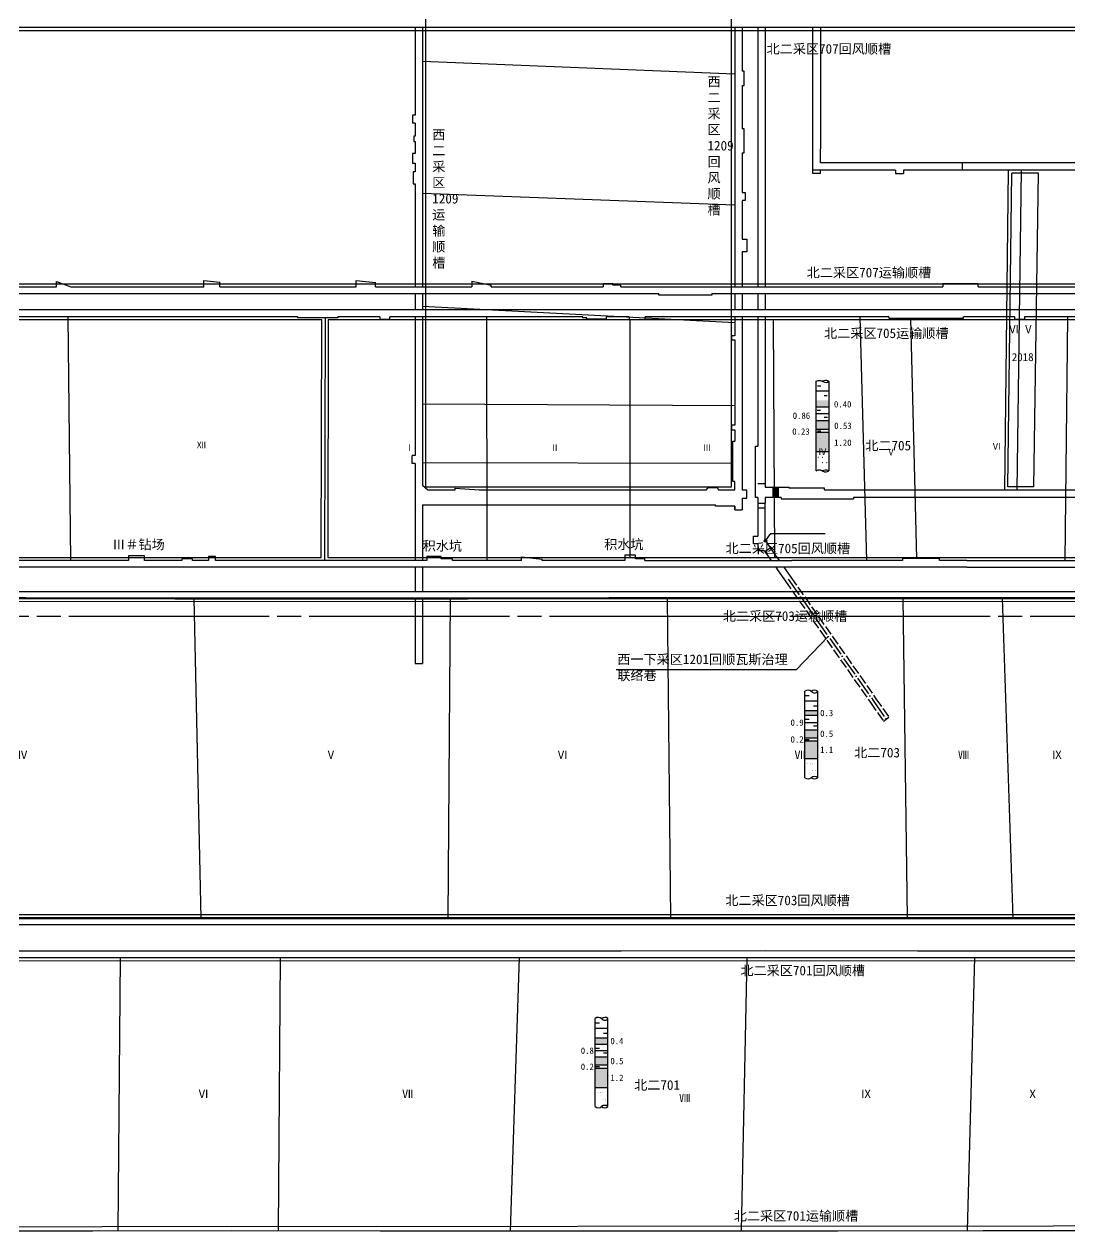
# Model space of a CAD drawing. Header units: millimetres. Extents: x 41513366 to 41522434, y 4590966 to 4600634.
# Drawn here: x 41517147 to 41517800, y 4595711 to 4596464 of the extents above; entities that cross this region are included whole.
import ezdxf

# ---------------------------------------------------------------- set-up
doc = ezdxf.new("R2010")
doc.units = ezdxf.units.MM
for name, pattern in [('ACAD_ISO02W100', [15, 12, -3]), ('ACAD_ISO04W100', [30, 24, -3, 0, -3]), ('SJHD', [10, 8, -2]), ('新采区边界(5K)', [150, 125, -5, 15, -5])]:
    doc.linetypes.add(name, pattern=pattern)
for name, color, linetype, lineweight in [('12-2采区边界线', 7, 'Continuous', 18), ('12煤巷道', 7, 'Continuous', 18), ('12煤巷道名称', 7, 'Continuous', 18), ('2016年12煤进尺', 7, 'Continuous', 18), ('2018年工作面位置', 20, 'Continuous', 18), ('2018年采煤月末位置', 20, 'Continuous', 18), ('7煤工作面小柱状', 6, 'Continuous', 18), ('7煤工作面编号', 7, 'Continuous', 18), ('7煤巷道', 6, 'Continuous', 18), ('7煤巷道名称', 6, 'Continuous', 18), ('图纸改动标记', 2, 'Continuous', 18), ('岩巷', 30, 'Continuous', 18), ('工作面月末位置', 7, 'Continuous', 18), ('设计', 4, 'Continuous', 18), ('采空区工作面颜色', 6, 'Continuous', 18)]:
    doc.layers.add(name, color=color, linetype=linetype, lineweight=lineweight)
doc.styles.get("Standard").update_dxf_attribs({"font": ''})
doc.styles.add('仿宋_GB2312', font='')
doc.styles.add('正体', font='')
doc.styles.add('正等线体', font='simhei.ttf')
doc.styles.get('Standard').set_extended_font_data('宋体')
doc.styles.get('仿宋_GB2312').set_extended_font_data('宋体')
doc.styles.get('正体').set_extended_font_data('宋体')

msp = doc.modelspace()

# ---------------------------------------------------------------- hatches: boundary and pattern name
at = {"layer": '2016年12煤进尺', "lineweight": -3, "ltscale": 2}
msp.add_hatch(color=3, dxfattribs=at).paths.add_polyline_path([(41517614.1, 4596168.802), (41517618.1, 4596168.802), (41517618.1, 4596175.202), (41517614.1, 4596175.202)], flags=0)
at = {"layer": '7煤工作面小柱状', "lineweight": -3}
h = msp.add_hatch(color=256, dxfattribs=at)
h.paths.add_polyline_path([(41517649.3089, 4596229.3813), (41517641.3089, 4596229.3813), (41517641.3089, 4596225.3813), (41517649.3089, 4596225.3813)], flags=0)
h.paths.add_polyline_path([(41517649.3089, 4596216.7813), (41517641.3089, 4596216.7813), (41517641.3089, 4596211.4813), (41517649.3089, 4596211.4813)], flags=0)
h.paths.add_polyline_path([(41517649.3089, 4596207.8813), (41517649.3089, 4596209.4813), (41517641.3089, 4596209.4813), (41517641.3089, 4596197.4813), (41517649.3089, 4596197.4813)], flags=0)
at = {"layer": '7煤工作面小柱状', "lineweight": -3, "ltscale": 2}
h = msp.add_hatch(color=6, dxfattribs=at)
h.paths.add_polyline_path([(41517642.3733, 4596035.6736), (41517634.3733, 4596035.6736), (41517634.3733, 4596032.6736), (41517642.3733, 4596032.6736)], flags=0)
h.paths.add_polyline_path([(41517642.3733, 4596023.6736), (41517634.3733, 4596023.6736), (41517634.3733, 4596018.6736), (41517642.3733, 4596018.6736)], flags=0)
h.paths.add_polyline_path([(41517642.3733, 4596016.6736), (41517634.3733, 4596016.6736), (41517634.3733, 4596005.6736), (41517642.3733, 4596005.6736)], flags=0)
h = msp.add_hatch(color=256, dxfattribs=at)
h.paths.add_polyline_path([(41517511.4498, 4595827.2867), (41517511.4498, 4595831.2867), (41517503.4498, 4595831.2867), (41517503.4498, 4595827.2867)], flags=0)
h.paths.add_polyline_path([(41517511.4498, 4595814.2867), (41517511.4498, 4595819.2867), (41517503.4498, 4595819.2867), (41517503.4498, 4595814.2867)], flags=0)
h.paths.add_polyline_path([(41517511.4498, 4595812.2867), (41517503.4498, 4595812.2867), (41517503.4498, 4595800.2867), (41517511.4498, 4595800.2867)], flags=0)

# ---------------------------------------------------------------- linework, layer by layer
at = {"layer": '12-2采区边界线', "linetype": '新采区边界(5K)', "lineweight": -3}
msp.add_line((41518499.9987, 4596094.4575), (41516900, 4596094.4575), dxfattribs=at)
at = {"layer": '12煤巷道', "lineweight": -3}
for p, q in [((41517639.4, 4596386.452), (41517639.4, 4596462.262)), ((41517644, 4596462.262), (41517644, 4596386.452)), ((41517603.4996, 4596168.802), (41517603.4996, 4596200.802)), ((41517603.4996, 4596200.802), (41517604.9996, 4596200.802)), ((41517609.5995, 4596175.202), (41517624.5995, 4596175.202)), ((41517609.5995, 4596175.202), (41517624.5995, 4596175.202)), ((41517624.5995, 4596174.602), (41517624.5995, 4596175.202)), ((41517646.601, 4596174.602), (41517624.5995, 4596174.602)), ((41517646.601, 4596173.402), (41517646.601, 4596174.602)), ((41517646.601, 4596173.402), (41518156.657, 4596173.401)), ((41517604.9996, 4596168.802), (41517603.4996, 4596168.802)), ((41517604.9996, 4596168.802), (41517604.9996, 4596165.263)), ((41517604.9996, 4596165.263), (41517609.5994, 4596165.263)), ((41517605.075, 4596165.263), (41517605.075, 4596162.328)), ((41517605.075, 4596162.328), (41517605.075, 4596155.042)), ((41517609.275, 4596165.263), (41517609.275, 4596162.328)), ((41517609.275, 4596162.328), (41517609.275, 4596155.042)), ((41517619.601, 4596168.802), (41517619.601, 4596167.802)), ((41517619.601, 4596167.802), (41517664.601, 4596167.802)), ((41517664.601, 4596168.802), (41517664.601, 4596167.802)), ((41517605.075, 4596155.042), (41517605.075, 4596144.519)), ((41517609.275, 4596155.042), (41517609.275, 4596142.2741)), ((41517609.275, 4596142.2741), (41517612.7276, 4596137.3432)), ((41517608.9512, 4596135.414), (41517609.2872, 4596134.9342)), ((41517609.2872, 4596134.9342), (41517612.6535, 4596130.1266)), ((41517612.7276, 4596137.3432), (41517616.0939, 4596132.5356)), ((41517616.0939, 4596132.5356), (41517618.3504, 4596129.313)), ((41517612.6535, 4596130.1266), (41517613.2231, 4596129.313)), ((41517616.164, 4596125.113), (41517617.7009, 4596122.918)), ((41517621.2912, 4596125.113), (41517625.6295, 4596118.9171)), ((41517617.7009, 4596122.918), (41517622.1891, 4596116.5081))]:
    msp.add_line(p, q, dxfattribs=at)
at = {"layer": '12煤巷道', "color": 0, "lineweight": -3}
for p, q in [((41517602.375, 4596144.519), (41517605.075, 4596144.519)), ((41517602.375, 4596139.719), (41517602.375, 4596144.519)), ((41517605.075, 4596139.719), (41517602.375, 4596139.719)), ((41517605.075, 4596139.719), (41517605.075, 4596138.414)), ((41517605.075, 4596138.414), (41517605.075, 4596135.414))]:
    msp.add_line(p, q, dxfattribs=at)
at = {"layer": '12煤巷道', "lineweight": -3}
for points in [[(41517391, 4596462.262), (41517391, 4596447.134)], [(41517395.6, 4596462.262), (41517395.6, 4596447.134)], [(41517590.6, 4596462.262), (41517590.6, 4596453.377)], [(41517595.2, 4596462.262), (41517595.2, 4596453.377)], [(41517605, 4596462.262), (41517605, 4596318.149)], [(41517609.6, 4596462.262), (41517609.6, 4596318.149)], [(41517590.6, 4596453.377), (41517590.6, 4596374.3801)], [(41517595.2, 4596453.377), (41517595.2, 4596435.009)], [(41517391, 4596447.134), (41517391, 4596407.581)], [(41517395.6, 4596447.134), (41517395.6, 4596347.131)], [(41517595.2, 4596426.009), (41517596.4, 4596426.009), (41517596.4, 4596435.009), (41517595.2, 4596435.009)], [(41517595.2, 4596426.009), (41517595.2, 4596399.009)], [(41517391, 4596407.581), (41517389.5, 4596407.581)], [(41517389.5, 4596407.581), (41517389.5, 4596402.581)], [(41517391, 4596402.581), (41517389.5, 4596402.581)], [(41517391, 4596402.581), (41517391, 4596394.29)], [(41517595.2, 4596384.009), (41517596.4, 4596384.009), (41517596.4, 4596399.009), (41517595.2, 4596399.009)], [(41517391, 4596394.29), (41517390.36, 4596394.29), (41517390.36, 4596391.09), (41517391, 4596391.09)], [(41517391, 4596391.09), (41517391, 4596383.581)], [(41517391, 4596383.581), (41517389.5, 4596383.581), (41517389.5, 4596377.581), (41517391, 4596377.581)], [(41517595.2, 4596384.009), (41517595.2, 4596374.3801)], [(41517639.4, 4596371.063), (41517639.4, 4596386.452)], [(41517644, 4596377.802), (41517644, 4596386.452)], [(41517391, 4596377.581), (41517391, 4596372.081)], [(41517590.6, 4596374.3801), (41517590.6, 4596309.38)], [(41517595.2, 4596374.3801), (41517595.2, 4596359.1102)], [(41518104.861, 4596377.802), (41517644, 4596377.802)], [(41517644, 4596371.063), (41517644, 4596373.202)], [(41517690.906, 4596373.202), (41517644, 4596373.202)], [(41518104.861, 4596373.202), (41517695.906, 4596373.202)], [(41517391, 4596372.081), (41517389.8, 4596372.081), (41517389.8, 4596364.681), (41517391, 4596364.681)], [(41517391, 4596364.681), (41517391, 4596347.131)], [(41517595.2, 4596359.1102), (41517597.1736, 4596359.1102), (41517597.1736, 4596354.1102), (41517595.2, 4596354.1102)], [(41517595.2, 4596354.1102), (41517595.2, 4596330.11)], [(41517391, 4596347.131), (41517391, 4596306.131)], [(41517395.6, 4596347.131), (41517395.6, 4596306.131)], [(41517595.2, 4596330.11), (41517598.1045, 4596330.11), (41517598.1045, 4596322.11), (41517595.2, 4596322.11)], [(41517595.2, 4596322.11), (41517595.2, 4596309.38)], [(41517605, 4596318.149), (41517605, 4596300.262)], [(41517609.6, 4596318.149), (41517609.6, 4596300.262)], [(41517391, 4596306.131), (41517391, 4596300.262)], [(41517395.6, 4596306.131), (41517395.6, 4596300.262)], [(41517590.6, 4596309.38), (41517590.6, 4596300.262)], [(41517595.2, 4596309.38), (41517595.2, 4596300.262)], [(41517391, 4596296.062), (41517391, 4596285.824)], [(41517395.6, 4596296.062), (41517395.6, 4596285.6675)], [(41517590.6, 4596296.062), (41517590.6, 4596285.824)], [(41517595.2, 4596296.062), (41517595.2, 4596285.824)], [(41517605, 4596296.062), (41517605, 4596285.824)], [(41517609.6, 4596296.062), (41517609.6, 4596285.824)], [(41517391, 4596281.624), (41517391, 4596219.132)], [(41517395.6, 4596281.624), (41517395.6, 4596219.132)], [(41517590.6, 4596281.624), (41517590.6, 4596269.777)], [(41517595.2, 4596281.624), (41517595.2, 4596244.3771)], [(41517605, 4596281.624), (41517605, 4596200.802)], [(41517609.6, 4596281.624), (41517609.6, 4596190.0898)], [(41517590.6, 4596269.777), (41517588.518, 4596269.777), (41517588.518, 4596267.277)], [(41517588.518, 4596267.277), (41517590.6, 4596267.277)], [(41517590.6, 4596267.277), (41517590.6, 4596244.3771)], [(41517590.6, 4596244.3771), (41517590.6, 4596213.954)], [(41517595.2, 4596244.3771), (41517595.2, 4596173.293)], [(41517391, 4596219.132), (41517391, 4596194.9349)], [(41517395.6, 4596219.132), (41517395.6, 4596176.502), (41517399.1, 4596173.402), (41517413.597, 4596173.402), (41517416.147, 4596173.402), (41517416.147, 4596174.502), (41517431.1463, 4596173.402), (41517446.6, 4596173.402), (41517476.597, 4596173.402)], [(41517590.6, 4596213.954), (41517588.53, 4596213.954), (41517588.53, 4596210.954), (41517590.6, 4596210.954)], [(41517590.6, 4596210.954), (41517590.6, 4596203.854)], [(41517549.6, 4596173.402), (41517572.934, 4596173.4017), (41517573.934, 4596175.0017), (41517579.534, 4596175.0017), (41517580.5338, 4596173.402), (41517590.6, 4596173.402), (41517590.6, 4596178.654), (41517589.4, 4596178.654), (41517589.4, 4596203.854), (41517590.6, 4596203.854)], [(41517391, 4596194.9349), (41517389.2, 4596194.9349)], [(41517391, 4596189.9349), (41517389.2, 4596189.9349), (41517389.2, 4596194.9349)], [(41517391, 4596189.9349), (41517391, 4596147.132)], [(41517609.6, 4596190.0898), (41517609.6, 4596175.202)], [(41517476.597, 4596173.402), (41517503.597, 4596173.402)], [(41517503.597, 4596173.402), (41517549.6, 4596173.402)], [(41517595.2, 4596168.293), (41517598.134, 4596168.293), (41517598.134, 4596173.293), (41517595.2, 4596173.293)], [(41517395.6, 4596164.202), (41517395.6, 4596147.132)], [(41517395.6, 4596164.202), (41517413.597, 4596164.202)], [(41517413.597, 4596164.202), (41517446.6, 4596164.202)], [(41517446.6, 4596164.202), (41517476.597, 4596164.202)], [(41517476.597, 4596164.202), (41517503.597, 4596164.202)], [(41517503.597, 4596164.202), (41517549.6, 4596164.202)], [(41517549.6, 4596164.202), (41517578.6, 4596164.202)], [(41517590.6, 4596160.993), (41517590.6, 4596163.2017), (41517578.6, 4596163.2017), (41517578.6, 4596164.2017)], [(41517590.6, 4596163.2017), (41517590.6, 4596161.602)], [(41517595.2, 4596168.293), (41517595.2, 4596163.9939), (41517595.2, 4596160.993)], [(41517614.5998, 4596168.802), (41517609.5994, 4596168.802), (41517609.5994, 4596165.263)], [(41517619.601, 4596168.802), (41517614.5992, 4596168.802)], [(41518156.657, 4596168.7994), (41517664.601, 4596168.8018)], [(41517590.6, 4596160.993), (41517595.2, 4596160.993)], [(41517391, 4596147.132), (41517391, 4596129.2596)], [(41517395.6, 4596147.132), (41517395.6, 4596129.313)], [(41517391, 4596125.113), (41517391, 4596109.9283)], [(41517395.6, 4596125.113), (41517395.6, 4596109.9293)], [(41517391, 4596105.7283), (41517391, 4596105.127)], [(41517391, 4596105.127), (41517391, 4596082.127)], [(41517395.6, 4596105.7293), (41517395.6, 4596105.127)], [(41517395.6, 4596105.127), (41517395.6, 4596082.127)], [(41517391, 4596082.127), (41517391, 4596064.999)], [(41517395.6, 4596082.127), (41517395.6, 4596064.999)], [(41517391, 4596064.999), (41517395.6, 4596064.999)]]:
    msp.add_lwpolyline(points, dxfattribs=at)
at = {"layer": '12煤巷道', "color": 0, "lineweight": -3}
msp.add_lwpolyline([(41517608.9512, 4596135.414), (41517605.075, 4596135.414)], dxfattribs=at)
at = {"layer": '2016年12煤进尺', "color": 0, "lineweight": -3, "ltscale": 2}
for p, q in [((41517644, 4596373.202), (41517639.4, 4596373.202)), ((41517605.075, 4596162.328), (41517609.275, 4596162.328))]:
    msp.add_line(p, q, dxfattribs=at)
at = {"layer": '2016年12煤进尺', "color": 4, "lineweight": -3, "ltscale": 2}
msp.add_line((41517605.075, 4596177.507), (41517609.275, 4596177.507), dxfattribs=at)
at = {"layer": '2016年12煤进尺', "lineweight": -3, "ltscale": 2}
msp.add_line((41517609.2872, 4596134.9342), (41517612.7276, 4596137.3432), dxfattribs=at)
at = {"layer": '2016年12煤进尺', "color": 2, "lineweight": -3, "ltscale": 2}
msp.add_lwpolyline([(41517609.7835, 4596141.5479), (41517613.1257, 4596146.2312), (41517647.1175, 4596146.2312)], dxfattribs=at)
at = {"layer": '2016年12煤进尺', "color": 3, "lineweight": -3, "ltscale": 2}
msp.add_lwpolyline([(41517648.9798, 4596081.9078), (41517628.8637, 4596061.0434), (41517516.6318, 4596061.0434)], dxfattribs=at)
at = {"layer": '2016年12煤进尺', "color": 2, "lineweight": -3, "ltscale": 2}
msp.add_circle((41517609.7835, 4596141.5479), 0.8, dxfattribs=at)
at = {"layer": '2018年工作面位置', "color": 20, "lineweight": -3}
for p, q in [((41517759.077, 4596173.4018), (41517761.543, 4596373.202)), ((41517761.1018, 4596175.402), (41517763.5185, 4596371.202)), ((41517780.1891, 4596371.202), (41517763.5185, 4596371.202)), ((41517777.2135, 4596175.402), (41517780.1891, 4596371.202)), ((41517777.2135, 4596175.402), (41517761.1018, 4596175.402))]:
    msp.add_line(p, q, dxfattribs=at)
at = {"layer": '7煤工作面小柱状', "lineweight": -3}
for p, q in [((41517642.3086, 4596238.3584), (41517644.3269, 4596238.3584)), ((41517646.2907, 4596232.3888), (41517648.3089, 4596232.3888)), ((41517642.028, 4596223.2084), (41517644.0462, 4596223.2084)), ((41517646.4797, 4596218.9645), (41517648.498, 4596218.9645)), ((41517642.3086, 4596210.345), (41517644.3269, 4596210.345))]:
    msp.add_line(p, q, dxfattribs=at)
at = {"layer": '7煤工作面小柱状', "color": 6, "lineweight": -3, "ltscale": 2}
for p, q in [((41517634.3733, 4596041.6736), (41517642.3733, 4596041.6736)), ((41517634.7518, 4596045.0167), (41517637.1037, 4596045.0167)), ((41517634.3733, 4596035.6736), (41517642.3733, 4596035.6736)), ((41517639.6438, 4596038.532), (41517641.9957, 4596038.532)), ((41517634.3733, 4596032.6736), (41517642.3733, 4596032.6736)), ((41517634.7518, 4596030.2528), (41517637.1037, 4596030.2528)), ((41517639.6438, 4596026.1665), (41517641.9957, 4596026.1665)), ((41517634.3733, 4596023.6736), (41517642.3733, 4596023.6736)), ((41517634.3733, 4596018.6736), (41517642.3733, 4596018.6736)), ((41517634.3733, 4596016.6736), (41517642.3733, 4596016.6736)), ((41517634.7518, 4596017.6568), (41517637.1037, 4596017.6568)), ((41517634.3733, 4596005.6736), (41517642.3733, 4596005.6736)), ((41517503.8284, 4595840.6297), (41517506.1803, 4595840.6297)), ((41517503.4498, 4595837.2867), (41517511.4498, 4595837.2867)), ((41517503.4498, 4595831.2867), (41517511.4498, 4595831.2867)), ((41517508.7203, 4595834.145), (41517511.0722, 4595834.145)), ((41517503.4498, 4595827.2867), (41517511.4498, 4595827.2867)), ((41517503.8284, 4595824.7021), (41517506.1803, 4595824.7021)), ((41517503.4498, 4595819.2867), (41517511.4498, 4595819.2867)), ((41517508.7203, 4595821.8502), (41517511.0722, 4595821.8502)), ((41517503.4498, 4595814.2867), (41517511.4498, 4595814.2867)), ((41517503.4498, 4595812.2867), (41517511.4498, 4595812.2867)), ((41517503.8284, 4595813.2479), (41517506.1803, 4595813.2479)), ((41517503.4498, 4595800.2867), (41517511.4498, 4595800.2867))]:
    msp.add_line(p, q, dxfattribs=at)
at = {"layer": '7煤工作面小柱状', "lineweight": -3, "ltscale": 0.4}
for points in [[(41517641.3089, 4596241.3813), (41517642.5654, 4596241.8386), (41517643.8004, 4596241.8843), (41517645.167, 4596241.3073), (41517646.6516, 4596240.7415), (41517647.5817, 4596240.5739), (41517648.3745, 4596240.8025), (41517649.3089, 4596241.3813), (41517647.9713, 4596241.7246), (41517647.15, 4596241.7806), (41517645.167, 4596241.3073)], [(41517649.3089, 4596241.3813), (41517649.3089, 4596185.4581)]]:
    msp.add_lwpolyline(points, dxfattribs=at)
at = {"layer": '7煤工作面小柱状', "lineweight": -3}
for points in [[(41517641.3089, 4596185.4581), (41517641.3089, 4596241.3813)], [(41517641.3089, 4596235.3813), (41517649.3089, 4596235.3813)], [(41517641.3089, 4596225.3813), (41517649.3089, 4596225.3813)], [(41517641.3089, 4596221.116), (41517649.3089, 4596221.1909)], [(41517641.3089, 4596216.7813), (41517649.3089, 4596216.7813)], [(41517641.3089, 4596211.4813), (41517649.3089, 4596211.4813)], [(41517641.3089, 4596209.4813), (41517649.3089, 4596209.4813)], [(41517641.3089, 4596197.4813), (41517649.3089, 4596197.4813)], [(41517641.3089, 4596185.4581), (41517642.5654, 4596185.9153), (41517643.8004, 4596185.961), (41517645.167, 4596185.3841), (41517646.6516, 4596184.8183), (41517647.5817, 4596184.6507), (41517648.3745, 4596184.8792), (41517649.3089, 4596185.4581), (41517647.9713, 4596185.8013), (41517647.15, 4596185.8573), (41517645.167, 4596185.3841)]]:
    msp.add_lwpolyline(points, dxfattribs=at)
at = {"layer": '7煤工作面小柱状', "color": 6, "lineweight": -3, "ltscale": 2}
for points in [[(41517634.3733, 4595993.6736), (41517634.3733, 4596047.6736)], [(41517642.3733, 4595993.6736), (41517642.3733, 4596047.6736)]]:
    msp.add_lwpolyline(points, dxfattribs=at)
at = {"layer": '7煤工作面小柱状', "color": 6, "lineweight": -3}
for points in [[(41517634.3733, 4596028.1736), (41517642.3733, 4596028.1736)], [(41517503.4498, 4595823.2867), (41517511.4498, 4595823.2867)]]:
    msp.add_lwpolyline(points, dxfattribs=at)
at = {"layer": '7煤工作面小柱状', "lineweight": -3, "ltscale": 2}
for points in [[(41517503.4498, 4595788.2867), (41517503.4498, 4595843.2867)], [(41517511.4498, 4595788.2867), (41517511.4498, 4595843.2867)]]:
    msp.add_lwpolyline(points, dxfattribs=at)
at = {"layer": '7煤工作面小柱状', "color": 6, "lineweight": -3, "ltscale": 2}
for centre, radius, start, end in [((41517636.3635, 4596045.3387), 3.0681, 47.5060131, 130.4425937), ((41517640.435, 4596045.5597), 2.8569, 48.7036146, 134.4013934), ((41517640.3761, 4596049.1833), 2.5036, 219.2019678, 322.9147651), ((41517636.3733, 4595996.1495), 3.1828, 231.0689592, 308.9310403), ((41517640.3733, 4595991.5735), 2.9001, 46.3985289, 133.6014712), ((41517640.3733, 4595996.0469), 3.1036, 229.8784799, 310.1215195), ((41517505.4401, 4595840.9517), 3.0681, 47.5060131, 130.4425932), ((41517509.5115, 4595841.1728), 2.8569, 48.7036151, 134.4013934), ((41517509.4526, 4595844.7963), 2.5036, 219.2019678, 322.9147652), ((41517505.4498, 4595790.7625), 3.1828, 231.0689592, 308.9310408), ((41517509.4498, 4595786.1866), 2.9001, 46.3985289, 133.6014712), ((41517509.4498, 4595790.6599), 3.1036, 229.8784799, 310.1215201)]:
    msp.add_arc(centre, radius, start, end, dxfattribs=at)
at = {"layer": '7煤巷道', "lineweight": -3}
for p, q in [((41517259.233, 4596300.262), (41517259.233, 4596304.262)), ((41517259.233, 4596304.262), (41517269.233, 4596303.1937)), ((41517269.233, 4596300.262), (41517269.233, 4596303.1937)), ((41517354.255, 4596300.262), (41517354.255, 4596304.262)), ((41517354.255, 4596300.262), (41517354.255, 4596304.262)), ((41517354.255, 4596304.262), (41517366.255, 4596303.0356)), ((41517366.255, 4596300.262), (41517366.255, 4596303.0356)), ((41517366.255, 4596300.262), (41517368.255, 4596300.262)), ((41517426.5055, 4596303.862), (41517426.5055, 4596300.262)), ((41517426.5055, 4596303.862), (41517438.5055, 4596301.262)), ((41517438.5055, 4596300.262), (41517438.5055, 4596301.262)), ((41517543.237, 4596295.062), (41517543.237, 4596296.062)), ((41517576.237, 4596295.062), (41517543.237, 4596295.062)), ((41517576.237, 4596296.062), (41517576.237, 4596295.062)), ((41517167.792, 4596285.824), (41517120.772, 4596285.824)), ((41517285.633, 4596285.824), (41517167.792, 4596285.824)), ((41517407.87, 4596285.824), (41517285.633, 4596285.824)), ((41517596.032, 4596285.824), (41517407.87, 4596285.824)), ((41517943.734, 4596285.824), (41517596.032, 4596285.824)), ((41517738.27, 4596285.824), (41517596.032, 4596285.824)), ((41517167.792, 4596281.624), (41517120.772, 4596281.624)), ((41517285.633, 4596281.624), (41517167.792, 4596281.624)), ((41517317.747, 4596281.624), (41517285.633, 4596281.624)), ((41517342.747, 4596280.824), (41517317.747, 4596280.824)), ((41517369.147, 4596281.624), (41517342.747, 4596281.624)), ((41517342.747, 4596281.624), (41517342.747, 4596280.824)), ((41517369.147, 4596281.624), (41517369.147, 4596280.024)), ((41517369.147, 4596280.024), (41517375.247, 4596280.024)), ((41517407.87, 4596281.624), (41517375.247, 4596281.624)), ((41517375.247, 4596280.024), (41517375.247, 4596281.624)), ((41517495.69, 4596281.624), (41517407.87, 4596281.624)), ((41517495.69, 4596280.824), (41517495.69, 4596281.624)), ((41517498.29, 4596280.824), (41517495.69, 4596280.824)), ((41517498.29, 4596280.024), (41517498.29, 4596280.824)), ((41517510.29, 4596280.024), (41517498.29, 4596280.024)), ((41517524.636, 4596281.624), (41517510.29, 4596281.624)), ((41517510.29, 4596281.624), (41517510.29, 4596280.024)), ((41517524.636, 4596281.624), (41517524.636, 4596279.824)), ((41517524.636, 4596279.824), (41517534.636, 4596279.824)), ((41517596.032, 4596281.624), (41517534.636, 4596281.624)), ((41517534.636, 4596279.824), (41517534.636, 4596281.624)), ((41517686.825, 4596281.624), (41517596.032, 4596281.624)), ((41517686.825, 4596281.624), (41517686.825, 4596280.724)), ((41517765.47, 4596281.624), (41517733.325, 4596281.624)), ((41517765.47, 4596279.924), (41517765.47, 4596281.624)), ((41517771.47, 4596279.924), (41517765.47, 4596279.924)), ((41517943.734, 4596281.624), (41517771.47, 4596281.624)), ((41517771.47, 4596281.624), (41517771.47, 4596279.924)), ((41517222.229, 4596132.313), (41517212.229, 4596132.313)), ((41517212.229, 4596132.313), (41517212.229, 4596129.313)), ((41517222.229, 4596129.313), (41517222.229, 4596132.313)), ((41517266.515, 4596131.913), (41517262.015, 4596131.913)), ((41517262.015, 4596131.913), (41517262.015, 4596129.313)), ((41517266.515, 4596129.313), (41517266.515, 4596131.913)), ((41517407.37, 4596131.913), (41517398.37, 4596131.913)), ((41517398.37, 4596131.913), (41517398.37, 4596129.313)), ((41517407.37, 4596130.513), (41517407.37, 4596131.913)), ((41517457.37, 4596129.313), (41517457.37, 4596131.613)), ((41517457.37, 4596131.613), (41517470.37, 4596130.113)), ((41517528.545, 4596132.613), (41517522.045, 4596132.613)), ((41517522.045, 4596132.613), (41517522.045, 4596129.313)), ((41517528.545, 4596130.313), (41517528.545, 4596132.613)), ((41517171.459, 4596125.113), (41516927.49, 4596125.113)), ((41517171.459, 4596129.313), (41516967.08, 4596129.313)), ((41517171.459, 4596129.313), (41516991.023, 4596129.313)), ((41517171.459, 4596125.113), (41516991.023, 4596125.113)), ((41517212.229, 4596129.313), (41517171.459, 4596129.313)), ((41517430.0625, 4596125.113), (41517171.459, 4596125.113)), ((41517245.515, 4596129.313), (41517222.229, 4596129.313)), ((41517245.515, 4596130.513), (41517245.515, 4596129.313)), ((41517252.015, 4596130.513), (41517245.515, 4596130.513)), ((41517252.015, 4596129.313), (41517252.015, 4596130.513)), ((41517262.015, 4596129.313), (41517252.015, 4596129.313)), ((41517398.37, 4596129.313), (41517266.515, 4596129.313)), ((41517398.37, 4596129.313), (41517287.201, 4596129.313)), ((41517497.745, 4596125.113), (41517287.201, 4596125.113)), ((41517414.37, 4596130.513), (41517407.37, 4596130.513)), ((41517414.37, 4596129.313), (41517414.37, 4596130.513)), ((41517457.37, 4596129.313), (41517414.37, 4596129.313)), ((41517470.37, 4596129.313), (41517470.37, 4596130.113)), ((41517497.745, 4596129.313), (41517470.37, 4596129.313)), ((41517522.045, 4596129.313), (41517497.745, 4596129.313)), ((41517560.485, 4596125.113), (41517497.745, 4596125.113)), ((41517534.545, 4596130.313), (41517528.545, 4596130.313)), ((41517534.545, 4596129.313), (41517534.545, 4596130.313)), ((41517534.545, 4596129.313), (41517626.15, 4596129.313)), ((41517626.15, 4596125.113), (41517560.485, 4596125.113)), ((41517695.32, 4596129.313), (41517626.15, 4596129.313)), ((41517735.415, 4596125.113), (41517626.15, 4596125.113)), ((41517718.32, 4596130.713), (41517695.32, 4596130.713)), ((41517695.32, 4596130.713), (41517695.32, 4596129.313)), ((41517718.32, 4596129.313), (41517718.32, 4596130.713)), ((41517735.415, 4596129.313), (41517718.32, 4596129.313))]:
    msp.add_line(p, q, dxfattribs=at)
for points in [[(41517230.174, 4596462.262), (41517109.195, 4596462.262)], [(41517368.066, 4596462.262), (41517230.174, 4596462.262)], [(41517426.534, 4596462.262), (41517368.066, 4596462.262)], [(41517508.832, 4596462.262), (41517426.534, 4596462.262)], [(41517586.629, 4596462.262), (41517508.832, 4596462.262)], [(41517630.487, 4596462.262), (41517586.629, 4596462.262)], [(41517807.041, 4596462.262), (41517630.487, 4596462.262)], [(41517114.359, 4596300.262), (41517167.252, 4596300.262)], [(41517167.252, 4596300.262), (41517167.252, 4596303.562), (41517176.252, 4596300.262)], [(41517176.252, 4596300.262), (41517228.3313, 4596300.262)], [(41517176.252, 4596300.262), (41517257.229, 4596300.262)], [(41517257.229, 4596300.262), (41517259.233, 4596300.262)], [(41517269.233, 4596300.262), (41517318.084, 4596300.262)], [(41517318.084, 4596300.262), (41517354.255, 4596300.262)], [(41517368.255, 4596300.262), (41517426.5055, 4596300.262)], [(41517438.5055, 4596300.262), (41517507.005, 4596300.262)], [(41517507.005, 4596300.262), (41517508.5055, 4596300.262)], [(41517519.5055, 4596300.262), (41517519.5055, 4596301.262), (41517514.5055, 4596301.262), (41517514.5055, 4596302.262), (41517508.5055, 4596302.262), (41517508.5055, 4596300.262)], [(41517519.5055, 4596300.262), (41517578.4, 4596300.262)], [(41517578.4, 4596300.262), (41517681.872, 4596300.262)], [(41517681.872, 4596300.262), (41517720.461, 4596300.262)], [(41517742.461, 4596300.262), (41517742.461, 4596302.262), (41517720.461, 4596302.262), (41517720.461, 4596300.262)], [(41517742.461, 4596300.262), (41517818.706, 4596300.262)], [(41517114.359, 4596296.062), (41517168.966, 4596296.062)], [(41517168.966, 4596296.062), (41517257.229, 4596296.062)], [(41517257.229, 4596296.062), (41517318.084, 4596296.062)], [(41517318.084, 4596296.062), (41517507.005, 4596296.062)], [(41517507.005, 4596296.062), (41517543.237, 4596296.062)], [(41517576.237, 4596296.062), (41517578.4, 4596296.062)], [(41517578.4, 4596296.062), (41517681.872, 4596296.062)], [(41517681.872, 4596296.062), (41517818.706, 4596296.062)], [(41517317.747, 4596281.624), (41517317.747, 4596280.824)], [(41517686.825, 4596280.724), (41517733.325, 4596280.724), (41517733.325, 4596281.624)], [(41517735.415, 4596129.313), (41517853.043, 4596129.313)], [(41517735.415, 4596125.113), (41517853.043, 4596125.113)], [(41516886.963, 4596110.0721), (41517012.8975, 4596110.052), (41517147.8302, 4596110.004), (41517241.1716, 4596109.93), (41517330.3195, 4596109.916), (41517423.9443, 4596109.935), (41517511.9377, 4596109.944), (41517608.8994, 4596110.02), (41517682.0453, 4596110.035), (41517774.0984, 4596110.023), (41517870.5066, 4596110.005), (41517959.2613, 4596110.023), (41518039.5286, 4596110.034), (41518136.1326, 4596110.047), (41518226.2987, 4596110.054), (41518314.6311, 4596110.051), (41518408.3609, 4596110.054), (41518453.829, 4596110.054)], [(41518448.1368, 4595901.851), (41518438.406, 4595901.851), (41518354.074, 4595901.852), (41518260.688, 4595901.851), (41518215.9759, 4595901.853), (41518170.3765, 4595901.846), (41518084.288, 4595901.845), (41517992.9343, 4595901.837), (41517904.5156, 4595901.849), (41517827.9533, 4595901.843), (41517717.9806, 4595901.856), (41517674.2209, 4595901.858), (41517588.403, 4595901.857), (41517495.3773, 4595901.791), (41517404.4885, 4595901.806), (41517316.2327, 4595901.814), (41517224.7481, 4595901.84), (41517137.2149, 4595901.843), (41517047.1368, 4595901.822), (41516984.2341, 4595901.858), (41516935.0939, 4595901.89), (41516884.02, 4595901.8008)], [(41516890.429, 4595885.672), (41516926.559, 4595885.63), (41516971.071, 4595885.62), (41517066.385, 4595885.651), (41517151.266, 4595885.66), (41517244.687, 4595885.632), (41517342.255, 4595885.613), (41517431.785, 4595885.647), (41517519.741, 4595885.67), (41517609.615, 4595885.717), (41517704.651, 4595885.576), (41517728.713, 4595885.565), (41517773.43, 4595885.603), (41517822.236, 4595885.602), (41517864.65, 4595885.607), (41517946.719, 4595885.681), (41518019.741, 4595885.675), (41518110.335, 4595885.614), (41518167.775, 4595885.612), (41518250.34, 4595885.596), (41518335.711, 4595885.541), (41518420.559, 4595885.533), (41518459.1887, 4595885.5909)], [(41517071.0853, 4595881.451), (41517155.9661, 4595881.46), (41517249.3867, 4595881.432), (41517346.9548, 4595881.413), (41517436.4853, 4595881.447), (41517524.4412, 4595881.47), (41517614.3155, 4595881.517), (41517709.3497, 4595881.376), (41517733.4126, 4595881.365), (41517778.1308, 4595881.403), (41517826.936, 4595881.402), (41517869.3501, 4595881.407), (41517951.4198, 4595881.481), (41518024.4409, 4595881.475), (41518115.0344, 4595881.414), (41518172.475, 4595881.412), (41518255.0398, 4595881.396), (41518340.4104, 4595881.341), (41518425.2589, 4595881.333), (41518483.7494, 4595881.4206)]]:
    msp.add_lwpolyline(points, dxfattribs=at)
at = {"layer": '7煤巷道', "color": 1, "lineweight": 50}
for points in [[(41516897.063, 4596105.8739), (41516933.9679, 4596105.909), (41517012.8964, 4596105.852), (41517052.5986, 4596105.835), (41517147.8287, 4596105.804), (41517241.1683, 4596105.73), (41517330.3189, 4596105.716), (41517423.9452, 4596105.735), (41517511.9381, 4596105.744), (41517608.9027, 4596105.82), (41517682.0462, 4596105.835), (41517774.0979, 4596105.823), (41517870.5058, 4596105.805), (41517959.2622, 4596105.823), (41518039.5291, 4596105.834), (41518136.1331, 4596105.847), (41518226.2991, 4596105.854), (41518314.631, 4596105.851), (41518408.361, 4596105.854), (41518453.829, 4596105.854), (41518483.7356, 4596105.8621)], [(41518483.7482, 4595906.051), (41518438.406, 4595906.051), (41518354.074, 4595906.052), (41518260.688, 4595906.051), (41518215.976, 4595906.053), (41518170.3759, 4595906.046), (41518084.288, 4595906.045), (41517992.9339, 4595906.037), (41517904.5161, 4595906.049), (41517827.9529, 4595906.043), (41517717.9811, 4595906.056), (41517674.221, 4595906.058), (41517588.403, 4595906.057), (41517495.3744, 4595905.991), (41517404.4892, 4595906.006), (41517316.2331, 4595906.014), (41517224.7493, 4595906.04), (41517137.215, 4595906.043), (41517047.1358, 4595906.022), (41516984.2365, 4595906.058), (41516935.0916, 4595906.09), (41516896.993, 4595906.0235)]]:
    msp.add_lwpolyline(points, dxfattribs=at)
at = {"layer": '7煤巷道', "lineweight": -3, "ltscale": 10}
msp.add_lwpolyline([(41516896.5342, 4595710.9107), (41516979.594, 4595710.827), (41517057.51, 4595710.688), (41517098.859, 4595710.706), (41517189.811, 4595710.76), (41517276.635, 4595710.843), (41517369.307, 4595710.79), (41517448.08, 4595710.774), (41517511.46, 4595710.782), (41517610.146, 4595710.775), (41517654.831, 4595710.767), (41517745.677, 4595710.843), (41517813.659, 4595710.85), (41517897.167, 4595710.873), (41517985.916, 4595710.869), (41518072.387, 4595711.799), (41518162.481, 4595711.701), (41518197.939, 4595711.379), (41518223.887, 4595711.388), (41518306.181, 4595711.433), (41518325.7649, 4595711.4416)], dxfattribs=at)
at = {"layer": '图纸改动标记', "color": 0, "lineweight": -3, "ltscale": 2}
for p, q in [((41517690.906, 4596373.202), (41517690.906, 4596371.002)), ((41517695.906, 4596373.202), (41517695.906, 4596371.002)), ((41517732.611, 4596377.802), (41517732.611, 4596373.202)), ((41517690.906, 4596371.002), (41517695.906, 4596371.002))]:
    msp.add_line(p, q, dxfattribs=at)
at = {"layer": '图纸改动标记', "color": 3, "linetype": 'ACAD_ISO02W100', "lineweight": -3, "ltscale": 0.5}
for p, q in [((41517622.1891, 4596116.5081), (41517675.2948, 4596040.6645)), ((41517625.6295, 4596118.9171), (41517678.7352, 4596043.0735)), ((41517678.7352, 4596043.0735), (41517686.8262, 4596031.5185)), ((41517675.2948, 4596040.6645), (41517683.3858, 4596029.1095)), ((41517683.3858, 4596029.1095), (41517686.8262, 4596031.5185))]:
    msp.add_line(p, q, dxfattribs=at)
at = {"layer": '岩巷', "color": 7, "lineweight": -3, "ltscale": 0.5}
msp.add_line((41517644, 4596371.063), (41517639.4, 4596371.063), dxfattribs=at)
at = {"layer": '工作面月末位置', "color": 3, "lineweight": -3, "ltscale": 0.5}
msp.add_line((41517176.243, 4596129.313), (41517174.54, 4596281.624), dxfattribs=at)
at = {"layer": '工作面月末位置', "color": 20, "lineweight": -3, "ltscale": 0.5}
for p, q in [((41517436.07, 4596129.313), (41517435.732, 4596281.624)), ((41517525.0368, 4596279.624), (41517525.0955, 4596131.317)), ((41517614.6445, 4596279.624), (41517615.4245, 4596131.317)), ((41517668.5565, 4596281.624), (41517672.9033, 4596129.313)), ((41517700.2319, 4596280.724), (41517704.0602, 4596130.713)), ((41517798.3769, 4596281.624), (41517796.5477, 4596129.313))]:
    msp.add_line(p, q, dxfattribs=at)
at = {"layer": '工作面月末位置', "color": 205, "lineweight": -3}
for p, q in [((41517252.9661, 4596105.7282), (41517257.3926, 4595906.0307)), ((41517412.9619, 4596105.7328), (41517411.3929, 4595906.0049)), ((41517548.4639, 4596105.7726), (41517550.3928, 4595906.03)), ((41517695.4635, 4596105.8333), (41517698.1924, 4595906.0569)), ((41517757.4645, 4596105.8252), (41517764.1918, 4595906.0505))]:
    msp.add_line(p, q, dxfattribs=at)
at = {"layer": '工作面月末位置', "color": 102, "lineweight": -3}
for p, q in [((41517206.9206, 4595881.4447), (41517205.5006, 4595710.775)), ((41517306.9226, 4595881.4208), (41517305.4971, 4595710.8265)), ((41517455.9692, 4595881.4521), (41517450.4365, 4595710.7743)), ((41517598.1577, 4595881.5086), (41517594.6512, 4595710.7761)), ((41517740.1798, 4595881.3708), (41517735.62, 4595710.8346))]:
    msp.add_line(p, q, dxfattribs=at)
at = {"layer": '工作面月末位置', "color": 20, "lineweight": -3, "ltscale": 0.5}
msp.add_lwpolyline([(41517397.6, 4596175.402), (41517588.6, 4596175.4017), (41517588.6, 4596529.3194), (41517397.6, 4596545.3122)], close=True, dxfattribs=at)
for points in [[(41517395.6, 4596441.1999), (41517590.6, 4596433.3974)], [(41517395.644, 4596358.8562), (41517590.644, 4596351.4313)], [(41517395.6, 4596288.1975), (41517590.6, 4596278.1084)], [(41517395.6, 4596227.3004), (41517590.6, 4596226.2009)], [(41517395.6, 4596190.6387), (41517589.4, 4596190.0988)]]:
    msp.add_lwpolyline(points, dxfattribs=at)
at = {"layer": '设计', "color": 1, "linetype": 'ByBlock', "lineweight": -3, "ltscale": 2}
msp.add_line((41517766.897, 4596173.4018), (41517769.666, 4596373.202), dxfattribs=at)
at = {"layer": '设计', "color": 1, "linetype": 'ACAD_ISO04W100', "lineweight": -3, "ltscale": 0.5}
for p, q in [((41517623.9093, 4596117.7126), (41517677.015, 4596041.869)), ((41517677.015, 4596041.869), (41517685.106, 4596030.314))]:
    msp.add_line(p, q, dxfattribs=at)
at = {"layer": '采空区工作面颜色', "color": 205, "lineweight": -3}
msp.add_lwpolyline([(41518220.7794, 4596302.0989), (41518207.8387, 4596460.262), (41516901, 4596460.262), (41516901, 4596302.262), (41518220.766, 4596302.262)], dxfattribs=at)
at = {"layer": '采空区工作面颜色', "color": 102, "lineweight": -3}
for points in [[(41517332.8219, 4596279.624), (41516896.602, 4596279.624), (41516896.602, 4596131.317), (41517332.4978, 4596131.317)], [(41516898.0392, 4595879.4709), (41518079.7253, 4595879.4365), (41518086.2638, 4595713.7801), (41516898.5283, 4595712.9121)]]:
    msp.add_lwpolyline(points, close=True, dxfattribs=at)
at = {"layer": '采空区工作面颜色', "color": 6, "lineweight": -3}
msp.add_lwpolyline([(41517334.8245, 4596280.824), (41517334.4935, 4596129.313)], dxfattribs=at)
at = {"layer": '采空区工作面颜色', "color": 20, "lineweight": -3}
msp.add_lwpolyline([(41518431.2459, 4596131.317), (41518430.1236, 4596279.624), (41517336.8219, 4596279.624), (41517336.4978, 4596131.317), (41518431.2459, 4596131.317)], dxfattribs=at)
at = {"layer": '采空区工作面颜色', "color": 205, "lineweight": -3}
msp.add_lwpolyline([(41516899.0623, 4596103.8739), (41518064.5577, 4596103.8377), (41518067.2266, 4595908.0437), (41516898.9937, 4595908.0235)], close=True, dxfattribs=at)

# ---------------------------------------------------------------- texts
at = {"layer": '12煤巷道名称', "color": 7, "lineweight": -3, "char_height": 6, "width": 264.899617, "attachment_point": 1, "style": '仿宋_GB2312'}
for s, insert in [('西\\P二\\P采\\P区\\P1209\\P回\\P风\\P顺\\P槽 ', (41517573.5692, 4596431.4706)), ('西\\P二\\P采\\P区\\P1209\\P运\\P输\\P顺\\P槽 ', (41517401.7668, 4596398.3532))]:
    msp.add_mtext(s, dxfattribs=dict(at, insert=insert))
at = {"layer": '12煤巷道名称', "color": 3, "lineweight": -3, "ltscale": 2, "insert": (41517517.2972, 4596070.6384), "char_height": 6, "width": 124.624551, "attachment_point": 1}
msp.add_mtext('\\pxt174;西一下采区1201回顺瓦斯治理\\P\\pt174;联络巷', dxfattribs=at)
at = {"layer": '2018年工作面位置', "lineweight": -3, "insert": (41517763.5254, 4596258.9048), "char_height": 5, "width": 25.592271, "attachment_point": 1, "style": '正体'}
msp.add_mtext('2018', dxfattribs=at)
at = {"layer": '2018年采煤月末位置', "lineweight": -3, "char_height": 5, "width": 108.356864, "attachment_point": 1, "style": '正体'}
for s, insert in [('Ⅵ', (41517761.5311, 4596276.3168)), ('Ⅴ', (41517770.4227, 4596276.3272))]:
    msp.add_mtext(s, dxfattribs=dict(at, insert=insert))
at = {"layer": '7煤工作面小柱状', "lineweight": -3, "char_height": 4, "style": '正等线体'}
for s, insert, width, attachment_point in [('0.40', (41517652.52, 4596226.9217), 11.05618, 4), ('0.86', (41517637.6566, 4596219.786), 11.191011, 6), ('0.53', (41517652.6748, 4596213.4701), 11.033708, 4), ('0.23', (41517637.3471, 4596209.8906), 11.033708, 6), ('1.20', (41517652.6072, 4596202.9545), 10.719101, 4), ('..', (41517644.0362, 4596195.4813), 7.28, 5), ('..', (41517646.6749, 4596192.141), 7.28, 5)]:
    msp.add_mtext(s, dxfattribs=dict(at, insert=insert, width=width, attachment_point=attachment_point))
at = {"layer": '7煤工作面小柱状', "color": 6, "lineweight": -3, "ltscale": 2, "attachment_point": 1, "style": '正等线体'}
for s, insert, char_height, width in [('0.3', (41517643.8843, 4596036.1564), 4, 15.345433), ('0.9', (41517625.4006, 4596030.1389), 4, 9.586523), ('0.2', (41517625.4006, 4596019.6389), 4, 9.586523), ('0.5', (41517643.8843, 4596023.1564), 4, 15.345433), ('1.1', (41517643.8843, 4596013.1564), 4, 15.345433), ('...', (41517635.3329, 4596004.1725), 2, 26.131101), ('...', (41517638.495, 4596000.2062), 2, 26.131101), ('0.4', (41517512.9608, 4595831.2695), 4, 15.345433), ('0.8', (41517494.4771, 4595825.252), 4, 9.586523), ('0.2', (41517494.4771, 4595815.252), 4, 9.586523), ('0.5', (41517512.9608, 4595818.7695), 4, 15.345433), ('1.2', (41517512.9608, 4595808.2695), 4, 15.345433), ('...', (41517504.4095, 4595798.7856), 2, 26.131101), ('...', (41517507.5716, 4595794.8192), 2, 26.131101)]:
    msp.add_mtext(s, dxfattribs=dict(at, insert=insert, char_height=char_height, width=width))
at = {"layer": '7煤工作面编号', "color": 6, "linetype": 'SJHD', "lineweight": -3, "char_height": 6, "width": 234.47629, "attachment_point": 8, "style": '正等线体'}
for s, insert in [('{\\fSimSun|b0|i0|c134|p49;北二705}', (41517686.3541, 4596197.5861)), ('{\\fSimSun|b0|i0|c134|p49;北二703}', (41517679.4185, 4596005.8017)), ('{\\fSimSun|b0|i0|c134|p49;北二701}', (41517542.1198, 4595798.2048))]:
    msp.add_mtext(s, dxfattribs=dict(at, insert=insert))
at = {"layer": '7煤巷道', "lineweight": -3, "insert": (41517202.0462, 4596142.3973), "char_height": 6, "width": 43.253333, "attachment_point": 1, "style": '正等线体'}
msp.add_mtext('Ⅲ＃钻场', dxfattribs=at)
at = {"layer": '7煤巷道名称', "color": 6, "linetype": 'SJHD', "lineweight": -3, "char_height": 6, "attachment_point": 8, "style": '仿宋_GB2312'}
for s, insert, width in [(' 北二采区707回风顺槽', (41517647.2862, 4596445.2366), 234.47629), (' 北二采区707运输顺槽', (41517672.3054, 4596305.4912), 234.47629), (' 北二采区705运输顺槽', (41517683.1258, 4596267.626), 221.618583), ('积水坑', (41517408.0668, 4596134.8233), 221.618583), ('积水坑', (41517521.3428, 4596135.7707), 221.618583), (' 北二采区705回风顺槽', (41517621.6892, 4596133.2548), 245.903201), (' 北二采区703运输顺槽', (41517619.9468, 4596090.977), 221.618583), (' 北二采区703回风顺槽', (41517621.5083, 4595913.4101), 245.903201), ('北二采区701回风顺槽', (41517633.0065, 4595869.5735), 255.47217), ('北二采区701运输顺槽', (41517628.8525, 4595716.3555), 253.236029)]:
    msp.add_mtext(s, dxfattribs=dict(at, insert=insert, width=width))
at = {"layer": '工作面月末位置', "color": 102, "lineweight": -3, "ltscale": 0.5, "insert": (41517254.8824, 4596201.4988), "char_height": 4, "width": 7.011236, "attachment_point": 4, "style": '正等线体'}
msp.add_mtext('Ⅻ', dxfattribs=at)
at = {"layer": '工作面月末位置', "color": 20, "lineweight": -3, "ltscale": 0.5, "char_height": 4, "style": '正等线体'}
for s, insert, width, attachment_point in [('Ⅰ', (41517384.6538, 4596199.722), 0.606742, 4), ('Ⅱ', (41517475.5424, 4596199.722), 3.202247, 4), ('Ⅲ', (41517570.4349, 4596199.722), 4.752809, 4), ('Ⅳ', (41517642.4689, 4596199.3174), 38.418836, 1), ('Ⅵ', (41517751.3064, 4596202.6875), 12.416064, 1), ('Ⅴ', (41517685.2921, 4596199.0789), 38.418836, 1)]:
    msp.add_mtext(s, dxfattribs=dict(at, insert=insert, width=width, attachment_point=attachment_point))
at = {"layer": '工作面月末位置', "color": 205, "lineweight": -3, "char_height": 5, "width": 25.592271, "attachment_point": 1, "style": '正体'}
for s, insert in [('Ⅳ', (41517142.5771, 4596010.4886)), ('Ⅴ', (41517335.0844, 4596010.4886)), ('Ⅵ', (41517479.7161, 4596010.4886)), ('Ⅶ', (41517627.9526, 4596010.4886)), ('Ⅷ', (41517730.1155, 4596010.4886)), ('Ⅸ', (41517788.2082, 4596010.4886))]:
    msp.add_mtext(s, dxfattribs=dict(at, insert=insert))
at = {"layer": '工作面月末位置', "color": 102, "lineweight": -3, "char_height": 5, "attachment_point": 1, "style": '正体'}
for s, insert, width in [('Ⅵ', (41517255.5864, 4595798.7017), 25.592271), ('Ⅶ', (41517383.0775, 4595798.7017), 25.592271), ('Ⅷ', (41517556.0337, 4595796.0764), 25.736126), ('Ⅸ', (41517669.1151, 4595798.7017), 25.592271), ('Ⅹ', (41517773.0986, 4595798.7017), 25.592271)]:
    msp.add_mtext(s, dxfattribs=dict(at, insert=insert, width=width))

doc.saveas('drawing.dxf')
